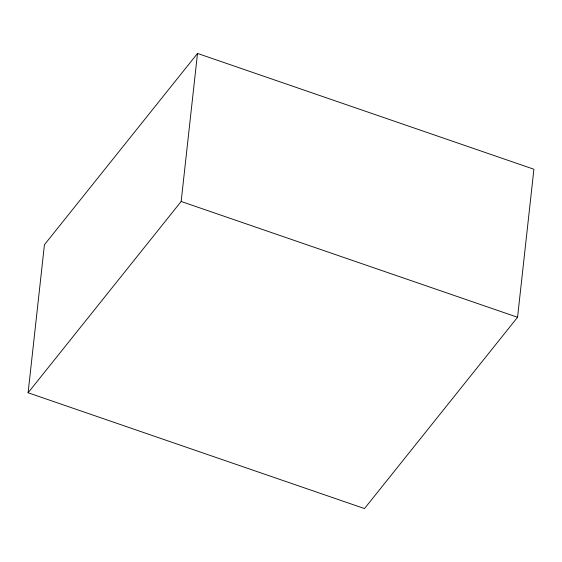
<?xml version="1.0" encoding="UTF-8"?>
<svg xmlns="http://www.w3.org/2000/svg" width="562" height="562" viewBox="0 0 562 562"><rect width="100%" height="100%" fill="white"/><g stroke="black" fill="none" stroke-linecap="round" stroke-linejoin="round"><path stroke-width="0.84" d="M28.1 392.761L44.44 244.723L197.508 53.432L533.9 169.239L517.56 317.277L364.492 508.568L28.1 392.761L181.161 201.47L197.508 53.432M181.161 201.47L517.56 317.277"/></g></svg>
